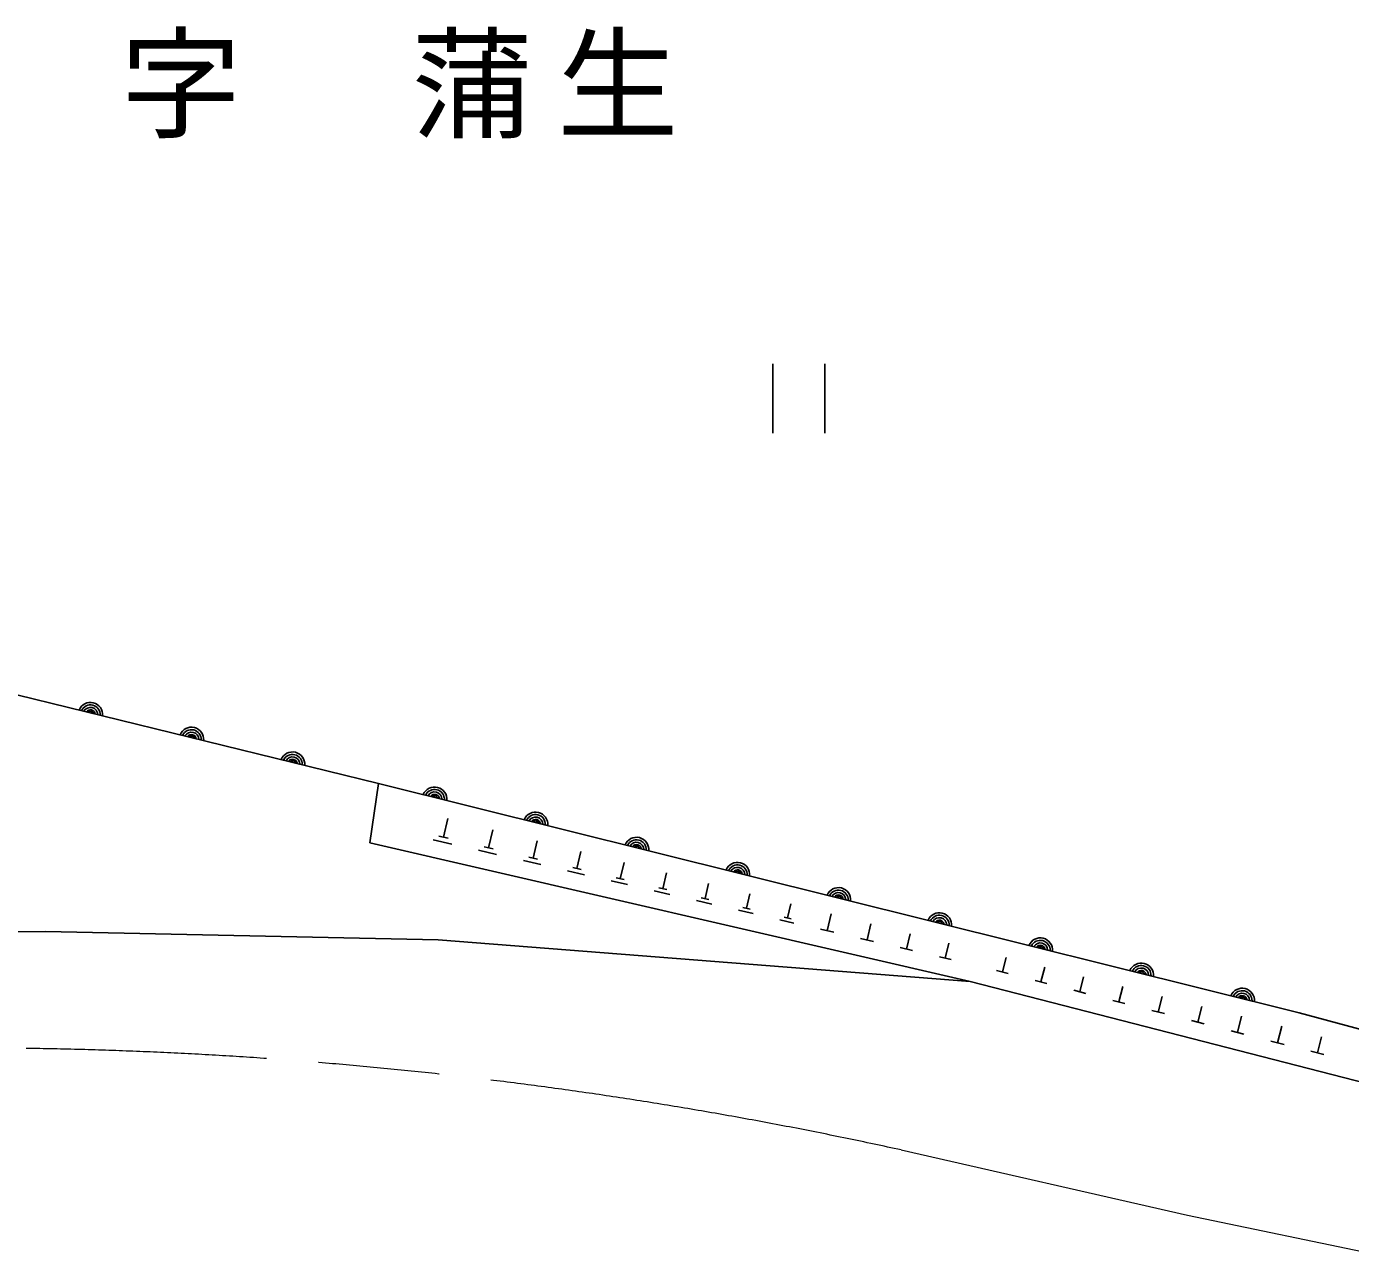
# Model space of a CAD drawing. Units: millimetres, scale not verified. Extents: x 40000 to 680000, y 20000 to 380000.
# Drawn here: x 367223 to 405404, y 302241 to 337524 of the extents above; entities that cross this region are included whole.
import ezdxf

# ---------------------------------------------------------------- set-up
doc = ezdxf.new("R2010")
doc.units = ezdxf.units.MM
doc.header["$LTSCALE"] = 1000
doc.linetypes.add('CHAIN', pattern=[18.5, 12, -1.5, 3.5, -1.5])
doc.layers.add('M-BGD', color=7, linetype='Continuous', lineweight=25)
doc.layers.add('M-BMK', color=2, linetype='CHAIN', lineweight=13)
doc.styles.add('ＭＳ ゴシック', font='')
doc.styles.get('ＭＳ ゴシック').set_extended_font_data('MS Gothic')

msp = doc.modelspace()

# ---------------------------------------------------------------- linework, layer by layer
at = {"layer": 'M-BGD'}
for p, q in [((388744, 327797), (388744, 325797)), ((390244, 327797), (390244, 325797)), ((377120, 313990), (377379, 315705)), ((379250, 314154), (379374, 314693)), ((380550, 313849), (380670, 314371)), ((379488, 313957), (378949, 314081)), ((379385, 314123), (379115, 314185)), ((380680, 313819), (380419, 313879)), ((381832, 313548), (381949, 314052)), ((380780, 313659), (380259, 313779)), ((382055, 313364), (381551, 313481)), ((381958, 313519), (381706, 313578)), ((383097, 313252), (383210, 313738)), ((383312, 313074), (382826, 313186)), ((383219, 313224), (382976, 313280)), ((384345, 312959), (384454, 313429)), ((385576, 312670), (385681, 313123)), ((384553, 312788), (384083, 312896)), ((384462, 312932), (384228, 312986)), ((386790, 312386), (386891, 312822)), ((385776, 312505), (385324, 312610)), ((385689, 312644), (385463, 312697)), ((386983, 312226), (386547, 312327)), ((386899, 312361), (386682, 312411)), ((387988, 312105), (388085, 312524)), ((388174, 311952), (387754, 312048)), ((388093, 312081), (387884, 312129)), ((389170, 311828), (389263, 312231)), ((389348, 311680), (388945, 311774)), ((389271, 311804), (389069, 311851)), ((390313, 311458), (390425, 311941)), ((391464, 311192), (391571, 311656)), ((390507, 311413), (390120, 311502)), ((391650, 311149), (391278, 311235)), ((392599, 310930), (392702, 311374)), ((392777, 310889), (392421, 310971)), ((393719, 310671), (393817, 311097)), ((393889, 310632), (393549, 310711)), ((395365, 310270), (395471, 310685)), ((395530, 310228), (395199, 310313)), ((396478, 309984), (396586, 310407)), ((397598, 309696), (397708, 310128)), ((396647, 309941), (396309, 310028)), ((397770, 309652), (397425, 309741)), ((398724, 309407), (398837, 309847)), ((398900, 309362), (398548, 309452)), ((399858, 309116), (399973, 309564)), ((400998, 308823), (401115, 309279)), ((400037, 309070), (399678, 309162)), ((402145, 308528), (402264, 308993)), ((401180, 308776), (400815, 308870)), ((402331, 308480), (401959, 308576)), ((403299, 308231), (403421, 308705)), ((403488, 308182), (403109, 308280)), ((404448, 307936), (404568, 308404)), ((404635, 307888), (404261, 307984))]:
    msp.add_line(p, q, dxfattribs=at)
for points in [[(377379, 315705), (352038, 321910), (350485, 323447), (349924, 325320), (350261, 327386), (351211, 328956), (355231, 335434)], [(423079, 303936), (403920, 309096), (377379, 315705)], [(423076, 302632), (394434, 309993), (377120, 313990)], [(348965, 310569), (351542, 310991), (357950, 311383), (367775, 311434), (379099, 311194), (394434, 309993)]]:
    msp.add_lwpolyline(points, dxfattribs=at)
for centre, radius, start, end in [((369066, 317685), 354, 355.0405, 157.4457), ((369066, 317685), 283, 357.2645, 155.2216), ((369066, 317685), 212, 1.0108, 151.4753), ((369066, 317685), 142, 8.7226, 143.7636), ((369066, 317685), 100, 19.0402, 133.4459), ((371980, 316971), 354, 355.0405, 157.4457), ((371980, 316971), 283, 357.2645, 155.2216), ((371980, 316971), 212, 1.0108, 151.4753), ((371980, 316971), 142, 8.7226, 143.7636), ((371980, 316971), 100, 19.0402, 133.4459), ((374894, 316258), 354, 355.0405, 157.4457), ((374894, 316258), 283, 357.2645, 155.2216), ((374894, 316258), 212, 1.0108, 151.4753), ((374894, 316258), 142, 8.7226, 143.7636), ((374894, 316258), 100, 19.0402, 133.4459), ((378992, 315248), 354, 354.8137, 157.2188), ((378992, 315248), 283, 357.0377, 154.9948), ((378992, 315248), 212, 0.784, 151.2485), ((378992, 315248), 142, 8.4958, 143.5368), ((378992, 315248), 100, 18.8134, 133.2191), ((381903, 314523), 354, 354.8137, 157.2188), ((381903, 314523), 283, 357.0377, 154.9948), ((381903, 314523), 212, 0.784, 151.2485), ((381903, 314523), 142, 8.4958, 143.5368), ((381903, 314523), 100, 18.8134, 133.2191), ((384814, 313798), 354, 354.8137, 157.2188), ((384814, 313798), 283, 357.0377, 154.9948), ((384814, 313798), 212, 0.784, 151.2485), ((384814, 313798), 142, 8.4958, 143.5368), ((384814, 313798), 100, 18.8134, 133.2191), ((387725, 313073), 354, 354.8137, 157.2188), ((387725, 313073), 283, 357.0377, 154.9948), ((387725, 313073), 212, 0.784, 151.2485), ((387725, 313073), 142, 8.4958, 143.5368), ((387725, 313073), 100, 18.8134, 133.2191), ((390636, 312348), 354, 354.8137, 157.2188), ((390636, 312348), 283, 357.0377, 154.9948), ((390636, 312348), 212, 0.784, 151.2485), ((390636, 312348), 142, 8.4958, 143.5368), ((390636, 312348), 100, 18.8134, 133.2191), ((393547, 311623), 354, 354.8137, 157.2188), ((393547, 311623), 283, 357.0377, 154.9948), ((393547, 311623), 212, 0.784, 151.2485), ((393547, 311623), 142, 8.4958, 143.5368), ((393547, 311623), 100, 18.8134, 133.2191), ((396459, 310898), 354, 354.8137, 157.2188), ((396459, 310898), 283, 357.0377, 154.9948), ((396459, 310898), 212, 0.784, 151.2485), ((396459, 310898), 142, 8.4958, 143.5368), ((396459, 310898), 100, 18.8134, 133.2191), ((399370, 310173), 354, 354.8137, 157.2188), ((399370, 310173), 283, 357.0377, 154.9948), ((399370, 310173), 212, 0.784, 151.2485), ((399370, 310173), 142, 8.4958, 143.5368), ((399370, 310173), 100, 18.8134, 133.2191), ((402281, 309448), 354, 354.8137, 157.2188), ((402281, 309448), 283, 357.0377, 154.9948), ((402281, 309448), 212, 0.784, 151.2485), ((402281, 309448), 142, 8.4958, 143.5368), ((402281, 309448), 100, 18.8134, 133.2191)]:
    msp.add_arc(centre, radius, start, end, dxfattribs=at)
at = {"layer": 'M-BMK'}
msp.add_lwpolyline([(392443, 305139), (400706, 303255), (421628, 298901)], dxfattribs=at)
msp.add_arc((365345, 181827), 126254, 77.60627, 89.15287, dxfattribs=at)

# ---------------------------------------------------------------- texts
at = {"layer": 'M-BGD', "insert": (378326, 334300), "char_height": 2566, "attachment_point": 8, "style": 'ＭＳ ゴシック'}
msp.add_mtext('\\T1.2;字\u3000蒲生', dxfattribs=at)

doc.saveas('drawing.dxf')
